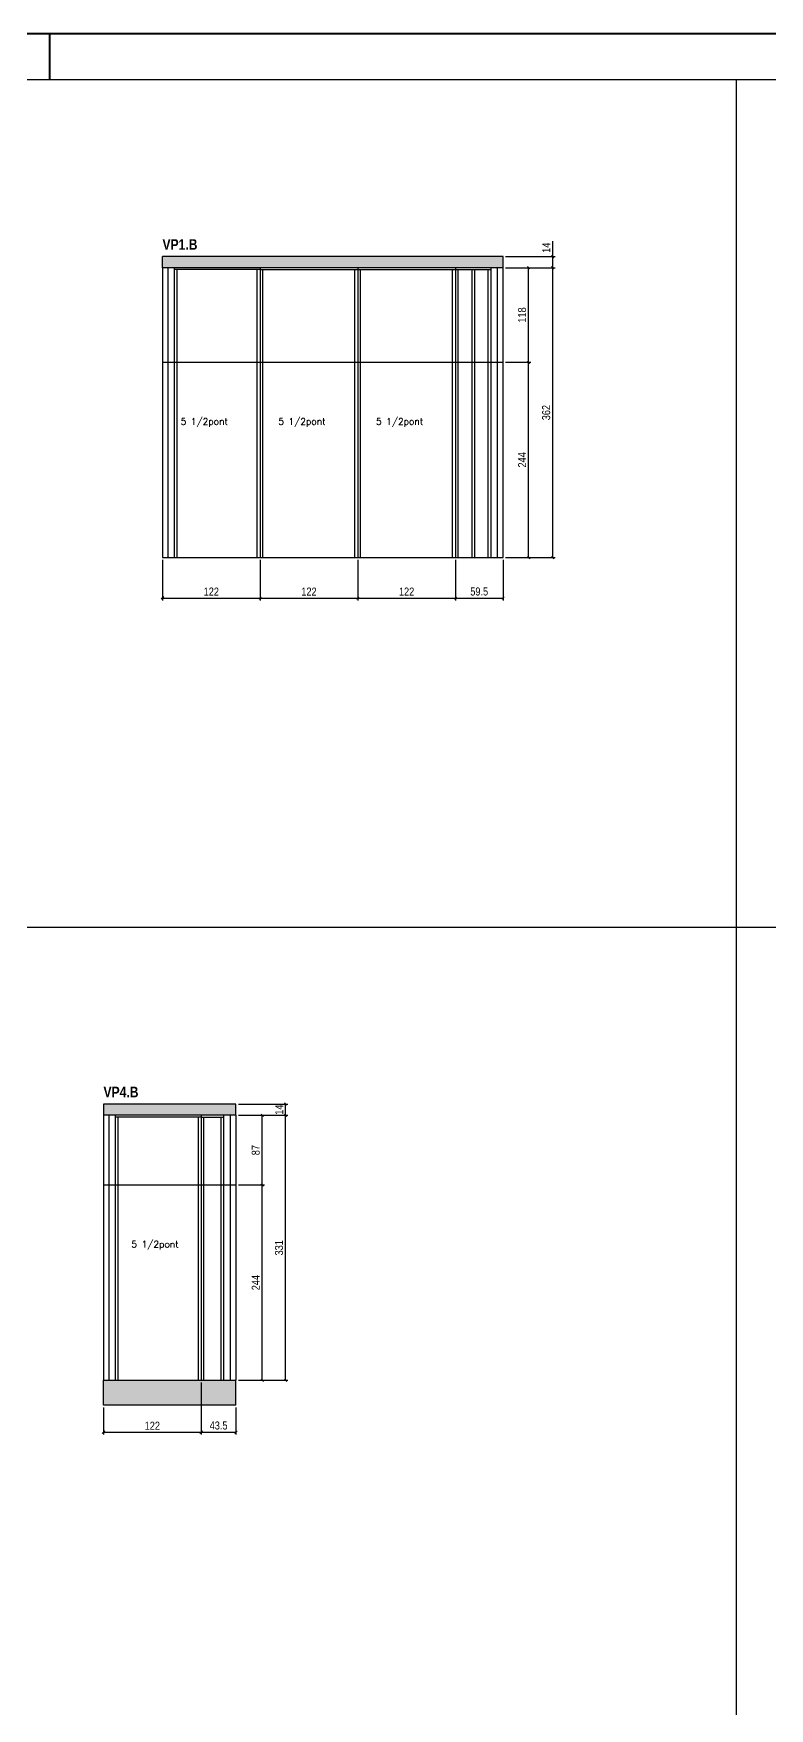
# Model space of a CAD drawing. Extents: x 142292 to 147556, y 149363 to 152785.
# Drawn here: x 143481 to 144400, y 150692 to 152785 of the extents above; entities that cross this region are included whole.
import ezdxf

# ---------------------------------------------------------------- set-up
doc = ezdxf.new("R2010")
doc.units = 0
doc.layers.get('0').update_dxf_attribs({"linetype": 'CONTINUOUS'})
doc.layers.get('DEFPOINTS').update_dxf_attribs({"linetype": 'CONTINUOUS'})
for name, color, linetype in [('COTA', 241, 'CONTINUOUS'), ('NOMENCLATURA', 7, 'CONTINUOUS'), ('Painéis', 200, 'CONTINUOUS'), ('PONTALETE', 7, 'CONTINUOUS'), ('SARR_2.2x7', 40, 'CONTINUOUS'), ('SARR_3.5x7', 81, 'CONTINUOUS')]:
    doc.layers.add(name, color=color, linetype=linetype)
doc.layers.add('FOLHA', color=255, linetype='CONTINUOUS', lineweight=40)
doc.styles.add('COTA TECNICA', font='techl___.ttf', dxfattribs={"height": 10})
doc.styles.get("Standard").update_dxf_attribs({"font": 'ROMANS.SHX'})
doc.styles.add('TECNICA', font='techb___.ttf', dxfattribs={"height": 10})
doc.dimstyles.new('PAINEL', dxfattribs={"dimtxt": 10, "dimasz": 3, "dimexe": 3, "dimexo": 3, "dimgap": 3, "dimtad": 1, "dimdec": 1, "dimzin": 12, "dimdsep": 46, "dimtxsty": 'COTA TECNICA', "dimblk1": 'OBLIQUE', "dimblk2": 'OBLIQUE', "dimsah": 1, "dimcen": 0.9, "dimclrd": 4, "dimclre": 4, "dimclrt": 240, "dimadec": 1, "dimazin": 3, "dimtfac": 1, "dimtdec": 1, "dimtmove": 0, "dimatfit": 3, "dimfxl": 1, "dimtolj": 1, "dimtzin": 12, "dimarcsym": 0})

# ---------------------------------------------------------------- blocks, each defined once
blk = doc.blocks.new('_Oblique')
at = {"color": 0, "linetype": 'ByBlock', "lineweight": -2}
blk.add_line((-0.5, -0.5), (0.5, 0.5), dxfattribs=at)
blk = doc.blocks.new('*D741')
at = {"layer": 'COTA', "color": 4, "linetype": 'ByBlock', "lineweight": -2, "transparency": 16777216}
for p, q in [((144070.4, 152374.1), (144102.3, 152374.1)), ((144099.3, 152130.1), (144099.3, 152374.1)), ((144070.4, 152130.1), (144102.3, 152130.1))]:
    blk.add_line(p, q, dxfattribs=at)
at = {"layer": 'DEFPOINTS', "color": 0, "linetype": 'ByBlock', "transparency": 16777216}
for p in [(144067.4, 152374.1), (144099.3, 152374.1), (144067.4, 152130.1)]:
    blk.add_point(p, dxfattribs=at)
at = {"layer": 'COTA', "color": 4, "linetype": 'ByBlock', "lineweight": -2, "transparency": 16777216, "xscale": 3, "yscale": 3, "zscale": 3}
for p, rotation in [((144099.3, 152374.1), 90), ((144099.3, 152130.1), 270)]:
    blk.add_blockref('_Oblique', p, dxfattribs=dict(at, rotation=rotation))
at = {"layer": 'COTA', "color": 240, "linetype": 'ByBlock', "transparency": 16777216, "insert": (144091.2, 152252.1), "char_height": 10, "attachment_point": 5, "rotation": 90, "style": 'COTA TECNICA'}
blk.add_mtext('\\A1;244', dxfattribs=at)
blk = doc.blocks.new('*D742')
at = {"layer": 'COTA', "color": 4, "linetype": 'ByBlock', "lineweight": -2, "transparency": 16777216}
for p, q in [((144070.4, 152492.1), (144102.3, 152492.1)), ((144099.3, 152374.1), (144099.3, 152492.1)), ((144070.4, 152374.1), (144102.3, 152374.1))]:
    blk.add_line(p, q, dxfattribs=at)
at = {"layer": 'DEFPOINTS', "color": 0, "linetype": 'ByBlock', "transparency": 16777216}
for p in [(144067.4, 152492.1), (144099.3, 152492.1), (144067.4, 152374.1)]:
    blk.add_point(p, dxfattribs=at)
at = {"layer": 'COTA', "color": 4, "linetype": 'ByBlock', "lineweight": -2, "transparency": 16777216, "xscale": 3, "yscale": 3, "zscale": 3}
for p, rotation in [((144099.3, 152492.1), 90), ((144099.3, 152374.1), 270)]:
    blk.add_blockref('_Oblique', p, dxfattribs=dict(at, rotation=rotation))
at = {"layer": 'COTA', "color": 240, "linetype": 'ByBlock', "transparency": 16777216, "insert": (144091.2, 152433.1), "char_height": 10, "attachment_point": 5, "rotation": 90, "style": 'COTA TECNICA'}
blk.add_mtext('\\A1;118', dxfattribs=at)
blk = doc.blocks.new('*D743')
at = {"layer": 'COTA', "color": 4, "linetype": 'ByBlock', "lineweight": -2, "transparency": 16777216}
for p, q in [((144070.4, 152492.1), (144132.5, 152492.1)), ((144129.5, 152130.1), (144129.5, 152492.1)), ((144070.4, 152130.1), (144132.5, 152130.1))]:
    blk.add_line(p, q, dxfattribs=at)
at = {"layer": 'DEFPOINTS', "color": 0, "linetype": 'ByBlock', "transparency": 16777216}
for p in [(144067.4, 152492.1), (144129.5, 152492.1), (144067.4, 152130.1)]:
    blk.add_point(p, dxfattribs=at)
at = {"layer": 'COTA', "color": 4, "linetype": 'ByBlock', "lineweight": -2, "transparency": 16777216, "xscale": 3, "yscale": 3, "zscale": 3}
for p, rotation in [((144129.5, 152492.1), 90), ((144129.5, 152130.1), 270)]:
    blk.add_blockref('_Oblique', p, dxfattribs=dict(at, rotation=rotation))
at = {"layer": 'COTA', "color": 240, "linetype": 'ByBlock', "transparency": 16777216, "insert": (144121.3, 152311.1), "char_height": 10, "attachment_point": 5, "rotation": 90, "style": 'COTA TECNICA'}
blk.add_mtext('\\A1;362', dxfattribs=at)
blk = doc.blocks.new('*D744')
at = {"layer": 'COTA', "color": 4, "linetype": 'ByBlock', "lineweight": -2, "transparency": 16777216}
for p, q in [((143641.9, 152127.1), (143641.9, 152076.4)), ((143763.9, 152127.1), (143763.9, 152076.4)), ((143641.9, 152079.4), (143763.9, 152079.4))]:
    blk.add_line(p, q, dxfattribs=at)
at = {"layer": 'DEFPOINTS', "color": 0, "linetype": 'ByBlock', "transparency": 16777216}
for p in [(143641.9, 152130.1), (143763.9, 152130.1), (143763.9, 152079.4)]:
    blk.add_point(p, dxfattribs=at)
at = {"layer": 'COTA', "color": 4, "linetype": 'ByBlock', "lineweight": -2, "transparency": 16777216, "xscale": 3, "yscale": 3, "zscale": 3, "rotation": 180}
blk.add_blockref('_Oblique', (143641.9, 152079.4), dxfattribs=at)
at = {"layer": 'COTA', "color": 4, "linetype": 'ByBlock', "lineweight": -2, "transparency": 16777216, "xscale": 3, "yscale": 3, "zscale": 3}
blk.add_blockref('_Oblique', (143763.9, 152079.4), dxfattribs=at)
at = {"layer": 'COTA', "color": 240, "linetype": 'ByBlock', "transparency": 16777216, "insert": (143702.9, 152087.5), "char_height": 10, "attachment_point": 5, "style": 'COTA TECNICA'}
blk.add_mtext('\\A1;122', dxfattribs=at)
blk = doc.blocks.new('*D745')
at = {"layer": 'COTA', "color": 4, "linetype": 'ByBlock', "lineweight": -2, "transparency": 16777216}
for p, q in [((143763.9, 152127.1), (143763.9, 152076.4)), ((143885.9, 152127.1), (143885.9, 152076.4)), ((143763.9, 152079.4), (143885.9, 152079.4))]:
    blk.add_line(p, q, dxfattribs=at)
at = {"layer": 'DEFPOINTS', "color": 0, "linetype": 'ByBlock', "transparency": 16777216}
for p in [(143763.9, 152130.1), (143885.9, 152130.1), (143885.9, 152079.4)]:
    blk.add_point(p, dxfattribs=at)
at = {"layer": 'COTA', "color": 4, "linetype": 'ByBlock', "lineweight": -2, "transparency": 16777216, "xscale": 3, "yscale": 3, "zscale": 3, "rotation": 180}
blk.add_blockref('_Oblique', (143763.9, 152079.4), dxfattribs=at)
at = {"layer": 'COTA', "color": 4, "linetype": 'ByBlock', "lineweight": -2, "transparency": 16777216, "xscale": 3, "yscale": 3, "zscale": 3}
blk.add_blockref('_Oblique', (143885.9, 152079.4), dxfattribs=at)
at = {"layer": 'COTA', "color": 240, "linetype": 'ByBlock', "transparency": 16777216, "insert": (143824.9, 152087.5), "char_height": 10, "attachment_point": 5, "style": 'COTA TECNICA'}
blk.add_mtext('\\A1;122', dxfattribs=at)
blk = doc.blocks.new('*D746')
at = {"layer": 'COTA', "color": 4, "linetype": 'ByBlock', "lineweight": -2, "transparency": 16777216}
for p, q in [((143885.9, 152127.1), (143885.9, 152076.4)), ((144007.9, 152127.1), (144007.9, 152076.4)), ((143885.9, 152079.4), (144007.9, 152079.4))]:
    blk.add_line(p, q, dxfattribs=at)
at = {"layer": 'DEFPOINTS', "color": 0, "linetype": 'ByBlock', "transparency": 16777216}
for p in [(143885.9, 152130.1), (144007.9, 152130.1), (144007.9, 152079.4)]:
    blk.add_point(p, dxfattribs=at)
at = {"layer": 'COTA', "color": 4, "linetype": 'ByBlock', "lineweight": -2, "transparency": 16777216, "xscale": 3, "yscale": 3, "zscale": 3, "rotation": 180}
blk.add_blockref('_Oblique', (143885.9, 152079.4), dxfattribs=at)
at = {"layer": 'COTA', "color": 4, "linetype": 'ByBlock', "lineweight": -2, "transparency": 16777216, "xscale": 3, "yscale": 3, "zscale": 3}
blk.add_blockref('_Oblique', (144007.9, 152079.4), dxfattribs=at)
at = {"layer": 'COTA', "color": 240, "linetype": 'ByBlock', "transparency": 16777216, "insert": (143946.9, 152087.5), "char_height": 10, "attachment_point": 5, "style": 'COTA TECNICA'}
blk.add_mtext('\\A1;122', dxfattribs=at)
blk = doc.blocks.new('*D747')
at = {"layer": 'COTA', "color": 4, "linetype": 'ByBlock', "lineweight": -2, "transparency": 16777216}
for p, q in [((144007.9, 152127.1), (144007.9, 152076.4)), ((144067.4, 152127.1), (144067.4, 152076.4)), ((144007.9, 152079.4), (144067.4, 152079.4))]:
    blk.add_line(p, q, dxfattribs=at)
at = {"layer": 'DEFPOINTS', "color": 0, "linetype": 'ByBlock', "transparency": 16777216}
for p in [(144007.9, 152130.1), (144067.4, 152130.1), (144067.4, 152079.4)]:
    blk.add_point(p, dxfattribs=at)
at = {"layer": 'COTA', "color": 4, "linetype": 'ByBlock', "lineweight": -2, "transparency": 16777216, "xscale": 3, "yscale": 3, "zscale": 3, "rotation": 180}
blk.add_blockref('_Oblique', (144007.9, 152079.4), dxfattribs=at)
at = {"layer": 'COTA', "color": 4, "linetype": 'ByBlock', "lineweight": -2, "transparency": 16777216, "xscale": 3, "yscale": 3, "zscale": 3}
blk.add_blockref('_Oblique', (144067.4, 152079.4), dxfattribs=at)
at = {"layer": 'COTA', "color": 240, "linetype": 'ByBlock', "transparency": 16777216, "insert": (144037.6, 152087.6), "char_height": 10, "attachment_point": 5, "style": 'COTA TECNICA'}
blk.add_mtext('\\A1;59.5', dxfattribs=at)
blk = doc.blocks.new('*D748')
at = {"layer": 'COTA', "color": 4, "linetype": 'ByBlock', "lineweight": -2, "transparency": 16777216}
for p, q in [((144129.5, 152506.1), (144129.5, 152525.2)), ((144070.4, 152506.1), (144132.5, 152506.1)), ((144129.5, 152492.1), (144129.5, 152506.1)), ((144070.4, 152492.1), (144132.5, 152492.1))]:
    blk.add_line(p, q, dxfattribs=at)
at = {"layer": 'DEFPOINTS', "color": 0, "linetype": 'ByBlock', "transparency": 16777216}
for p in [(144067.4, 152506.1), (144129.5, 152506.1), (144067.4, 152492.1)]:
    blk.add_point(p, dxfattribs=at)
at = {"layer": 'COTA', "color": 4, "linetype": 'ByBlock', "lineweight": -2, "transparency": 16777216, "xscale": 3, "yscale": 3, "zscale": 3}
for p, rotation in [((144129.5, 152506.1), 90), ((144129.5, 152492.1), 270)]:
    blk.add_blockref('_Oblique', p, dxfattribs=dict(at, rotation=rotation))
at = {"layer": 'COTA', "color": 240, "linetype": 'ByBlock', "transparency": 16777216, "insert": (144121.4, 152517.1), "char_height": 10, "attachment_point": 5, "rotation": 90, "style": 'COTA TECNICA'}
blk.add_mtext('\\A1;14', dxfattribs=at)
blk = doc.blocks.new('*D820')
at = {"layer": 'COTA', "color": 4, "linetype": 'ByBlock', "lineweight": -2, "transparency": 16777216}
for p, q in [((143736.7, 151433.2), (143798.7, 151433.2)), ((143795.7, 151102.2), (143795.7, 151433.2)), ((143736.7, 151102.2), (143798.7, 151102.2))]:
    blk.add_line(p, q, dxfattribs=at)
at = {"layer": 'DEFPOINTS', "color": 0, "linetype": 'ByBlock', "transparency": 16777216}
for p in [(143733.7, 151433.2), (143795.7, 151433.2), (143733.7, 151102.2)]:
    blk.add_point(p, dxfattribs=at)
at = {"layer": 'COTA', "color": 4, "linetype": 'ByBlock', "lineweight": -2, "transparency": 16777216, "xscale": 3, "yscale": 3, "zscale": 3}
for p, rotation in [((143795.7, 151433.2), 90), ((143795.7, 151102.2), 270)]:
    blk.add_blockref('_Oblique', p, dxfattribs=dict(at, rotation=rotation))
at = {"layer": 'COTA', "color": 240, "linetype": 'ByBlock', "transparency": 16777216, "insert": (143787.5, 151267.7), "char_height": 10, "attachment_point": 5, "rotation": 90, "style": 'COTA TECNICA'}
blk.add_mtext('\\A1;331', dxfattribs=at)
blk = doc.blocks.new('*D821')
at = {"layer": 'COTA', "color": 4, "linetype": 'ByBlock', "lineweight": -2, "transparency": 16777216}
for p, q in [((143690.2, 151099.2), (143690.2, 151034.3)), ((143568.2, 151068.2), (143568.2, 151034.3)), ((143568.2, 151037.3), (143690.2, 151037.3))]:
    blk.add_line(p, q, dxfattribs=at)
at = {"layer": 'DEFPOINTS', "color": 0, "linetype": 'ByBlock', "transparency": 16777216}
for p in [(143690.2, 151102.2), (143568.2, 151071.2), (143690.2, 151037.3)]:
    blk.add_point(p, dxfattribs=at)
at = {"layer": 'COTA', "color": 4, "linetype": 'ByBlock', "lineweight": -2, "transparency": 16777216, "xscale": 3, "yscale": 3, "zscale": 3, "rotation": 180}
blk.add_blockref('_Oblique', (143568.2, 151037.3), dxfattribs=at)
at = {"layer": 'COTA', "color": 4, "linetype": 'ByBlock', "lineweight": -2, "transparency": 16777216, "xscale": 3, "yscale": 3, "zscale": 3}
blk.add_blockref('_Oblique', (143690.2, 151037.3), dxfattribs=at)
at = {"layer": 'COTA', "color": 240, "linetype": 'ByBlock', "transparency": 16777216, "insert": (143629.2, 151045.4), "char_height": 10, "attachment_point": 5, "style": 'COTA TECNICA'}
blk.add_mtext('\\A1;122', dxfattribs=at)
blk = doc.blocks.new('*D822')
at = {"layer": 'COTA', "color": 4, "linetype": 'ByBlock', "lineweight": -2, "transparency": 16777216}
for p, q in [((143690.2, 151099.2), (143690.2, 151034.3)), ((143733.7, 151068.2), (143733.7, 151034.3)), ((143690.2, 151037.3), (143733.7, 151037.3))]:
    blk.add_line(p, q, dxfattribs=at)
at = {"layer": 'DEFPOINTS', "color": 0, "linetype": 'ByBlock', "transparency": 16777216}
for p in [(143690.2, 151102.2), (143733.7, 151071.2), (143733.7, 151037.3)]:
    blk.add_point(p, dxfattribs=at)
at = {"layer": 'COTA', "color": 4, "linetype": 'ByBlock', "lineweight": -2, "transparency": 16777216, "xscale": 3, "yscale": 3, "zscale": 3, "rotation": 180}
blk.add_blockref('_Oblique', (143690.2, 151037.3), dxfattribs=at)
at = {"layer": 'COTA', "color": 4, "linetype": 'ByBlock', "lineweight": -2, "transparency": 16777216, "xscale": 3, "yscale": 3, "zscale": 3}
blk.add_blockref('_Oblique', (143733.7, 151037.3), dxfattribs=at)
at = {"layer": 'COTA', "color": 240, "linetype": 'ByBlock', "transparency": 16777216, "insert": (143712, 151045.6), "char_height": 10, "attachment_point": 5, "style": 'COTA TECNICA'}
blk.add_mtext('\\A1;43.5', dxfattribs=at)
blk = doc.blocks.new('*D823')
at = {"layer": 'COTA', "color": 4, "linetype": 'ByBlock', "lineweight": -2, "transparency": 16777216}
for p, q in [((143736.7, 151447.2), (143798.7, 151447.2)), ((143736.7, 151433.2), (143798.7, 151433.2)), ((143795.7, 151433.2), (143795.7, 151447.2))]:
    blk.add_line(p, q, dxfattribs=at)
at = {"layer": 'DEFPOINTS', "color": 0, "linetype": 'ByBlock', "transparency": 16777216}
for p in [(143733.7, 151447.2), (143733.7, 151433.2), (143795.7, 151447.2)]:
    blk.add_point(p, dxfattribs=at)
at = {"layer": 'COTA', "color": 4, "linetype": 'ByBlock', "lineweight": -2, "transparency": 16777216, "xscale": 3, "yscale": 3, "zscale": 3}
for p, rotation in [((143795.7, 151447.2), 90), ((143795.7, 151433.2), 270)]:
    blk.add_blockref('_Oblique', p, dxfattribs=dict(at, rotation=rotation))
at = {"layer": 'COTA', "color": 240, "linetype": 'ByBlock', "transparency": 16777216, "insert": (143787.7, 151440.2), "char_height": 10, "attachment_point": 5, "rotation": 90, "style": 'COTA TECNICA'}
blk.add_mtext('\\A1;14', dxfattribs=at)
blk = doc.blocks.new('*D824')
at = {"layer": 'COTA', "color": 4, "linetype": 'ByBlock', "lineweight": -2, "transparency": 16777216}
for p, q in [((143736.7, 151346.2), (143769.5, 151346.2)), ((143766.5, 151102.2), (143766.5, 151346.2)), ((143736.7, 151102.2), (143769.5, 151102.2))]:
    blk.add_line(p, q, dxfattribs=at)
at = {"layer": 'DEFPOINTS', "color": 0, "linetype": 'ByBlock', "transparency": 16777216}
for p in [(143733.7, 151346.2), (143766.5, 151346.2), (143733.7, 151102.2)]:
    blk.add_point(p, dxfattribs=at)
at = {"layer": 'COTA', "color": 4, "linetype": 'ByBlock', "lineweight": -2, "transparency": 16777216, "xscale": 3, "yscale": 3, "zscale": 3}
for p, rotation in [((143766.5, 151346.2), 90), ((143766.5, 151102.2), 270)]:
    blk.add_blockref('_Oblique', p, dxfattribs=dict(at, rotation=rotation))
at = {"layer": 'COTA', "color": 240, "linetype": 'ByBlock', "transparency": 16777216, "insert": (143758.4, 151224.2), "char_height": 10, "attachment_point": 5, "rotation": 90, "style": 'COTA TECNICA'}
blk.add_mtext('\\A1;244', dxfattribs=at)
blk = doc.blocks.new('*D825')
at = {"layer": 'COTA', "color": 4, "linetype": 'ByBlock', "lineweight": -2, "transparency": 16777216}
for p, q in [((143736.7, 151433.2), (143769.5, 151433.2)), ((143766.5, 151346.2), (143766.5, 151433.2)), ((143736.7, 151346.2), (143769.5, 151346.2))]:
    blk.add_line(p, q, dxfattribs=at)
at = {"layer": 'DEFPOINTS', "color": 0, "linetype": 'ByBlock', "transparency": 16777216}
for p in [(143733.7, 151433.2), (143766.5, 151433.2), (143733.7, 151346.2)]:
    blk.add_point(p, dxfattribs=at)
at = {"layer": 'COTA', "color": 4, "linetype": 'ByBlock', "lineweight": -2, "transparency": 16777216, "xscale": 3, "yscale": 3, "zscale": 3}
for p, rotation in [((143766.5, 151433.2), 90), ((143766.5, 151346.2), 270)]:
    blk.add_blockref('_Oblique', p, dxfattribs=dict(at, rotation=rotation))
at = {"layer": 'COTA', "color": 240, "linetype": 'ByBlock', "transparency": 16777216, "insert": (143758.4, 151389.7), "char_height": 10, "attachment_point": 5, "rotation": 90, "style": 'COTA TECNICA'}
blk.add_mtext('\\A1;87', dxfattribs=at)

msp = doc.modelspace()

# ---------------------------------------------------------------- hatches: boundary and pattern name
at = {"layer": 'COTA', "linetype": 'ByBlock'}
h = msp.add_hatch(dxfattribs=at)
h.set_pattern_fill('AR-CONC', color=256, scale=0.03)
h.set_pattern_definition([(50, (12421.67, 122004.23), (5.46554007, -0.47817257), [0.5715, -6.2865]), (355, (12421.67, 122004.23), (-1.05730264, 5.73170536), [0.4572, -5.02921753]), (100.4514447, (12422.1253, 122004.19), (4.40823741, 5.25353256), [0.48570026, -5.34270734]), (46.1842, (12421.67, 122005.754), (8.13237123, -1.26126984), [0.85725, -9.42975]), (96.6355576, (12422.3475, 122005.649), (7.122124, 7.42278374), [0.7285507, -8.01406824]), (351.184151, (12421.67, 122005.754), (7.122124, 7.42278374), [0.685799, -7.54379196]), (21, (12422.432, 122005.373), (4.54843174, -3.06795595), [0.5715, -6.2865]), (326, (12422.432, 122005.373), (1.85406085, 5.52563898), [0.4572, -5.0292]), (71.451445, (12422.811, 122005.117), (6.40249258, 2.45768307), [0.48570026, -5.34269813]), (37.5, (12421.6698, 122004.2299), (0.092658098, 2.536651166), [0, -4.96824, 0, -5.1054, 0, -5.04825]), (7.5, (12421.6698, 122004.23), (2.004589875, 3.005417245), [0, -2.91084, 0, -4.85394, 0, -1.92405]), (327.5, (12419.9706, 122004.2299), (4.067717855, -0.17186232), [0, -1.905, 0, -5.9436, 0, -7.8867]), (317.5, (12419.2086, 122004.23), (4.44387544, 0.76279473), [0, -2.4765, 0, -3.94716, 0, -5.6007])])
h.paths.add_polyline_path([(144067.39, 152492.08), (144067.39, 152506.08), (143641.89, 152506.08), (143641.89, 152492.08)])
h = msp.add_hatch(dxfattribs=at)
h.set_pattern_fill('AR-CONC', color=256, scale=0.03)
h.set_pattern_definition([(50, (9071.9655, 120949.8955), (5.46554007, -0.47817257), [0.5715, -6.2865]), (355, (9071.9655, 120949.8955), (-1.05730264, 5.73170536), [0.4572, -5.02921753]), (100.4514447, (9072.421, 120949.8556), (4.40823741, 5.25353256), [0.48570026, -5.34270734]), (46.1842, (9071.9655, 120951.4195), (8.13237123, -1.26126984), [0.85725, -9.42975]), (96.6355576, (9072.643, 120951.314), (7.122124, 7.42278374), [0.7285507, -8.01406824]), (351.184151, (9071.9655, 120951.4195), (7.122124, 7.42278374), [0.685799, -7.54379196]), (21, (9072.7275, 120951.0385), (4.54843174, -3.06795595), [0.5715, -6.2865]), (326, (9072.7275, 120951.0385), (1.85406085, 5.52563898), [0.4572, -5.0292]), (71.451445, (9073.1065, 120950.783), (6.40249258, 2.45768307), [0.48570026, -5.34269813]), (37.5, (9071.9655, 120949.8955), (0.092658098, 2.536651166), [0, -4.96824, 0, -5.1054, 0, -5.04825]), (7.5, (9071.9655, 120949.8955), (2.004589875, 3.005417245), [0, -2.91084, 0, -4.85394, 0, -1.92405]), (327.5, (9070.2662, 120949.8955), (4.067717855, -0.17186232), [0, -1.905, 0, -5.9436, 0, -7.8867]), (317.5, (9069.5042, 120949.8955), (4.44387544, 0.76279473), [0, -2.4765, 0, -3.94716, 0, -5.6007])])
h.paths.add_polyline_path([(143568.21, 151447.19), (143568.21, 151433.19), (143733.71, 151433.19), (143733.71, 151447.19)])
h.paths.add_polyline_path([(143733.71, 151102.19), (143568.21, 151102.19), (143568.21, 151071.19), (143733.71, 151071.19)])

# ---------------------------------------------------------------- linework, layer by layer
at = {"color": 30}
for p, q in [((142435.57, 152727.18), (147498.61, 152727.18)), ((144358.71, 152727.18), (144358.71, 149420.94)), ((142435.57, 151668.29), (146491.26, 151668.29))]:
    msp.add_line(p, q, dxfattribs=at)
msp.add_lwpolyline([(146491.26, 150933.81), (146491.26, 149420.94), (142435.57, 149420.94), (142435.57, 152727.18), (147498.61, 152727.18)], dxfattribs=at)
at = {"layer": 'COTA', "linetype": 'ByBlock'}
for p, q in [((143641.89, 152492.08), (143641.89, 152506.08)), ((144067.39, 152506.08), (143641.89, 152506.08)), ((144067.39, 152492.08), (144067.39, 152506.08)), ((143733.71, 151447.19), (143568.21, 151447.19)), ((143568.21, 151447.19), (143568.21, 151433.19)), ((143733.71, 151433.19), (143733.71, 151447.19)), ((143568.21, 151071.19), (143568.21, 151102.19)), ((143733.71, 151071.19), (143733.71, 151102.19)), ((143733.71, 151071.19), (143568.21, 151071.19))]:
    msp.add_line(p, q, dxfattribs=at)
at = {"layer": 'FOLHA'}
for p, q in [((142291.57, 152784.78), (147556.21, 152784.78)), ((143501.17, 152727.18), (143501.17, 152784.78))]:
    msp.add_line(p, q, dxfattribs=at)
at = {"layer": 'Painéis', "linetype": 'Continuous'}
for p, q in [((144067.39, 152492.08), (143641.89, 152492.08)), ((143641.89, 152492.08), (143641.89, 152130.08)), ((143763.89, 152492.08), (143763.89, 152130.08)), ((143885.89, 152492.08), (143885.89, 152130.08)), ((144007.89, 152492.08), (144007.89, 152130.08)), ((144067.39, 152130.08), (144067.39, 152492.08)), ((143641.89, 152374.08), (144067.39, 152374.08)), ((143641.89, 152130.08), (144067.39, 152130.08)), ((143733.71, 151433.19), (143568.21, 151433.19)), ((143568.21, 151433.19), (143568.21, 151102.19)), ((143690.21, 151433.19), (143690.21, 151102.19)), ((143733.71, 151433.19), (143733.71, 151102.19)), ((143568.21, 151346.19), (143733.71, 151346.19)), ((143568.21, 151102.19), (143733.71, 151102.19))]:
    msp.add_line(p, q, dxfattribs=at)
at = {"layer": 'SARR_2.2x7', "ltscale": 50}
for p, q in [((143648.89, 152374.08), (143648.89, 152492.08)), ((143763.89, 152489.88), (143656.89, 152489.88)), ((143763.89, 152489.88), (143885.89, 152489.88)), ((143885.89, 152489.88), (144007.89, 152489.88)), ((144007.89, 152489.88), (144052.39, 152489.88)), ((144060.39, 152374.08), (144060.39, 152492.08)), ((143648.89, 152130.08), (143648.89, 152374.08)), ((144060.39, 152130.08), (144060.39, 152374.08)), ((143575.21, 151102.19), (143575.21, 151433.19)), ((143690.21, 151430.99), (143583.21, 151430.99)), ((143690.21, 151430.99), (143718.71, 151430.99)), ((143726.71, 151102.19), (143726.71, 151433.19))]:
    msp.add_line(p, q, dxfattribs=at)
at = {"layer": 'SARR_3.5x7'}
for p, q in [((143656.89, 152374.08), (143656.89, 152492.08)), ((143660.39, 152374.08), (143660.39, 152489.88)), ((143760.39, 152374.08), (143760.39, 152489.88)), ((143767.39, 152374.08), (143767.39, 152489.88)), ((143882.39, 152374.08), (143882.39, 152489.88)), ((143889.39, 152374.08), (143889.39, 152489.88)), ((144004.39, 152374.08), (144004.39, 152489.88)), ((144011.39, 152374.08), (144011.39, 152489.88)), ((144028.73, 152374.08), (144028.73, 152489.88)), ((144032.23, 152374.08), (144032.23, 152489.88)), ((144048.89, 152374.08), (144048.89, 152489.88)), ((144052.39, 152374.08), (144052.39, 152492.08)), ((143656.89, 152130.08), (143656.89, 152374.08)), ((143660.39, 152130.08), (143660.39, 152374.08)), ((143760.39, 152130.08), (143760.39, 152374.08)), ((143767.39, 152130.08), (143767.39, 152374.08)), ((143882.39, 152130.08), (143882.39, 152374.08)), ((143889.39, 152130.08), (143889.39, 152374.08)), ((144004.39, 152130.08), (144004.39, 152374.08)), ((144011.39, 152130.08), (144011.39, 152374.08)), ((144028.73, 152130.08), (144028.73, 152374.08)), ((144032.23, 152130.08), (144032.23, 152374.08)), ((144048.89, 152130.08), (144048.89, 152374.08)), ((144052.39, 152130.08), (144052.39, 152374.08)), ((143583.21, 151102.19), (143583.21, 151433.19)), ((143586.71, 151102.19), (143586.71, 151430.99)), ((143686.71, 151102.19), (143686.71, 151430.99)), ((143693.71, 151102.19), (143693.71, 151430.99)), ((143715.21, 151102.19), (143715.21, 151430.99)), ((143718.71, 151102.19), (143718.71, 151433.19))]:
    msp.add_line(p, q, dxfattribs=at)

# ---------------------------------------------------------------- texts
at = {"layer": 'NOMENCLATURA', "style": 'TECNICA'}
for s, p in [('VP1.B', (143641.89, 152514.6)), ('VP4.B', (143568.21, 151455.71))]:
    msp.add_text(s, height=13.2, dxfattribs=at).set_placement(p)
at = {"layer": 'PONTALETE', "linetype": 'Continuous'}
for p in [(143664.57, 152296.02), (143786.57, 152296.02), (143908.57, 152296.02), (143603.03, 151268.14)]:
    msp.add_text('5 1/2pont', height=8.25, dxfattribs=at).set_placement(p)

# ---------------------------------------------------------------- dimensions: what is measured, and where the dimension line sits
at = {"layer": 'COTA', "linetype": 'ByBlock'}
for base, p1, p2, picture, middle in [((144129.51, 152506.08), (144067.39, 152492.08), (144067.39, 152506.08), '*D748', (144121.43, 152517.13)), ((144129.51, 152492.08), (144067.39, 152130.08), (144067.39, 152492.08), '*D743', (144121.29, 152311.08)), ((144099.3, 152374.08), (144067.39, 152130.08), (144067.39, 152374.08), '*D741', (144091.23, 152252.08)), ((143795.73, 151433.19), (143733.71, 151102.19), (143733.71, 151433.19), '*D820', (143787.51, 151267.69)), ((143766.48, 151346.19), (143733.71, 151102.19), (143733.71, 151346.19), '*D824', (143758.4, 151224.19))]:
    dim = msp.add_linear_dim(base=base, p1=p1, p2=p2, angle=90, dimstyle='PAINEL', dxfattribs=at)
    dim.commit()
    dim.dimension.update_dxf_attribs({"geometry": picture, "text_midpoint": middle})
for base, p1, p2, picture, middle in [((144099.3, 152492.08), (144067.39, 152374.08), (144067.39, 152492.08), '*D742', (144091.21, 152433.08)), ((143766.48, 151433.19), (143733.71, 151346.19), (143733.71, 151433.19), '*D825', (143758.38, 151389.69))]:
    dim = msp.add_linear_dim(base=base, p1=p1, p2=p2, angle=90, dimstyle='PAINEL', override={"dimtmove": 1}, dxfattribs=at)
    dim.commit()
    dim.dimension.update_dxf_attribs({"geometry": picture, "text_midpoint": middle})
for base, p1, p2, picture, middle in [((143763.89, 152079.44), (143641.89, 152130.08), (143763.89, 152130.08), '*D744', (143702.89, 152087.49)), ((144007.89, 152079.44), (143885.89, 152130.08), (144007.89, 152130.08), '*D746', (143946.89, 152087.49)), ((143690.21, 151037.35), (143568.21, 151071.19), (143690.21, 151102.19), '*D821', (143629.21, 151045.41))]:
    dim = msp.add_linear_dim(base=base, p1=p1, p2=p2, dimstyle='PAINEL', dxfattribs=at)
    dim.commit()
    dim.dimension.update_dxf_attribs({"geometry": picture, "text_midpoint": middle})
for base, p1, p2, picture, middle in [((143885.89, 152079.44), (143763.89, 152130.08), (143885.89, 152130.08), '*D745', (143824.89, 152087.49)), ((144067.39, 152079.44), (144007.89, 152130.08), (144067.39, 152130.08), '*D747', (144037.64, 152087.57)), ((143733.71, 151037.35), (143690.21, 151102.19), (143733.71, 151071.19), '*D822', (143711.96, 151045.57))]:
    dim = msp.add_linear_dim(base=base, p1=p1, p2=p2, dimstyle='PAINEL', override={"dimtmove": 1}, dxfattribs=at)
    dim.commit()
    dim.dimension.update_dxf_attribs({"geometry": picture, "text_midpoint": middle})
dim = msp.add_linear_dim(base=(143795.73, 151447.19), p1=(143733.71, 151433.19), p2=(143733.71, 151447.19), angle=90, dimstyle='PAINEL', dxfattribs=at)
dim.commit()
dim.dimension.update_dxf_attribs({"geometry": '*D823', "text_midpoint": (143795.73, 151440.19), "dimtype": 160})

doc.saveas('drawing.dxf')
